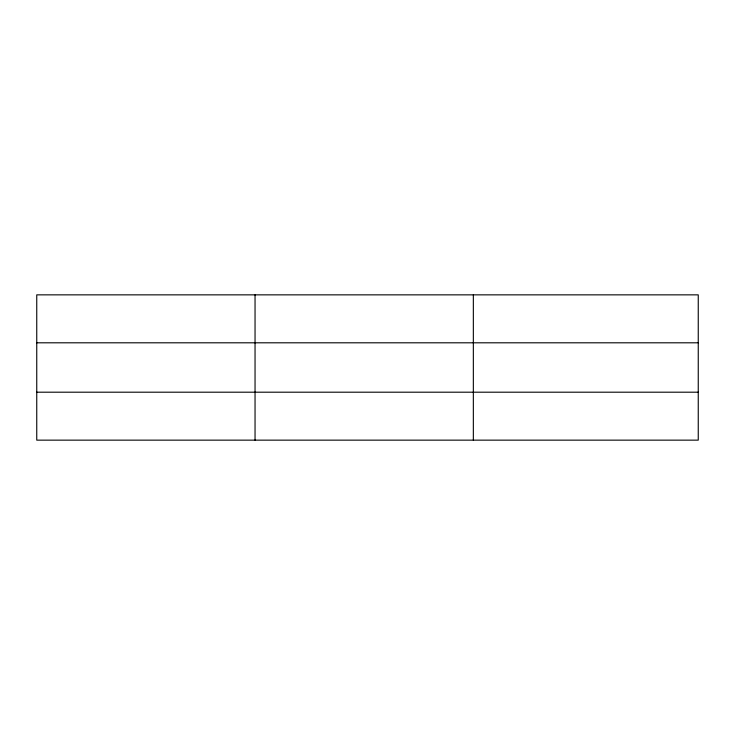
<?xml version="1.0" encoding="UTF-8"?>
<svg xmlns="http://www.w3.org/2000/svg" width="735" height="735" viewBox="0 0 735 735"><rect width="100%" height="100%" fill="white"/><g stroke="black" fill="none" stroke-linecap="round" stroke-linejoin="round"><path stroke-width="1.1" d="M255.045 294.854L255.045 440.146M473.34 294.854L473.34 440.146M698.25 342.804L698.25 294.854L36.75 294.854L36.75 440.146L698.25 440.146L698.25 342.804L36.75 342.804M36.75 392.196L698.25 392.196"/></g></svg>
